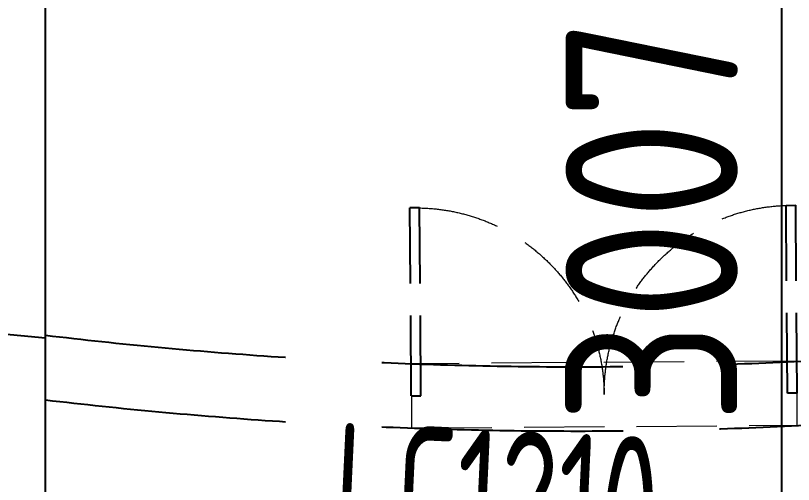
# Model space of a CAD drawing. Header units: inches. Extents: x 0 to 1813292486, y 0 to 3473589894.
# Drawn here: x 600502493 to 600504912, y 3473210092 to 3473211552 of the extents above; entities that cross this region are included whole.
import ezdxf

# ---------------------------------------------------------------- set-up
doc = ezdxf.new("R2010")
doc.units = ezdxf.units.IN
doc.header["$LTSCALE"] = 1000
doc.header["$MEASUREMENT"] = 0
doc.linetypes.add('AX-MALL-WALL-P02-QT$0$DASH', pattern=[0.35, 0.25, -0.1])
for name, color, linetype in [('A-Anno-Note', 241, 'Continuous'), ('AX-MALL-DIM-P02$0$A-Anno-Dims', 3, 'Continuous'), ('AX-MALL-P02-200$0$A-Anno-Note', 241, 'Continuous'), ('AX-MALL-WALL-P02$0$A-Anno-Note', 241, 'Continuous'), ('AX-MALL-WALL-P02-QT$0$A-Detl-Patt', 8, 'Continuous'), ('AX-MALL-WALL-P02-QT$0$A-Detl-Thin', 131, 'Continuous'), ('AX-MALL-WALL-P02-QT$0$A-Wall', 2, 'Continuous'), ('AX-MALL-WALL-P02-QT$0$A-Wall-Patt', 13, 'Continuous'), ('AX-MALL-WORD-P02$0$A-Wind-Iden', 11, 'Continuous')]:
    doc.layers.add(name, color=color, linetype=linetype)
doc.layers.add('AX-MALL-WALL-P02-QT$0$M-AUX-TO-ARCH', color=1, linetype='Continuous', plot=False)
doc.styles.add('AX-MALL-DIM-P02$0$_TCH_DIM_T3', font='gbenor.shx')
doc.styles.add('AX-MALL-WORD-P02$0$_TCH_WINDOW', font='gbenor.shx', dxfattribs={"bigfont": 'gbcbig.shx'})
doc.dimstyles.new('AX-MALL-DIM-P02$0$_TCH_ARCH&&180', dxfattribs={"dimtxt": 535.5, "dimasz": 270, "dimexe": 450, "dimexo": 450, "dimgap": 137.25, "dimtad": 1, "dimdec": 0, "dimzin": 0, "dimdsep": 46, "dimtxsty": 'AX-MALL-DIM-P02$0$_TCH_DIM_T3', "dimblk": 'AX-MALL-DIM-P02$0$_ArchTick', "dimcen": 0.09, "dimclrt": 7, "dimazin": 2, "dimtfac": 1, "dimtdec": 0, "dimtix": 1, "dimtmove": 2, "dimatfit": 3, "dimfxl": 500, "dimtolj": 1, "dimtzin": 0, "dimarcsym": 0})

# ---------------------------------------------------------------- blocks, each defined once
blk = doc.blocks.new('AX-MALL-WORD-P02')
at = {"layer": 'AX-MALL-WORD-P02$0$A-Wind-Iden', "style": 'AX-MALL-WORD-P02$0$_TCH_WINDOW', "width": 0.7}
blk.add_text('LC1210', height=446.25, rotation=336.8835565827199, dxfattribs=at).set_placement((600310754.539629, 3473096468.099748))
blk = doc.blocks.new('AX-MALL-WALL-P02-QT$0$tj')
at = {"layer": 'AX-MALL-WALL-P02-QT$0$A-Detl-Patt'}
h = blk.add_hatch(dxfattribs=at)
h.set_pattern_fill('STEEL', color=256, scale=100.0000000000001, angle=50.43183869082386)
h.set_pattern_definition([(75.00000000004839, (-14278.19445574284, 156289.8254051208), (-153.3407249234246, 41.08752340989569), []), (75.00000000004839, (-14317.88195610046, 156358.5661673546), (-153.3407249234246, 41.08752340989569), [])])
edge = h.paths.add_edge_path()
edge.add_line((88101.273016572, 47666.64152574539), (87883.93542659283, 47459.84604215622))
edge.add_line((87883.93542659283, 47459.84604215622), (91571.54751467705, 43584.64122533798))
edge.add_arc((262949.389629302, 558937.705083496), 543101.4133620498, 251.6057364187558, 260.0288666978238)
edge.add_arc((172180.8466627672, -2862.146247219684), 27099.9982179492, 64.7128659603706, 96.9316049602786, ccw=False)
edge.add_arc((262948.9730309481, 558936.3205539446), 543099.9677998082, 261.6155114784545, 271.7251478115656)
edge.add_line((279298.9759148359, 16082.51663446426), (279298.9759315252, 16382.65274763107))
edge.add_arc((262948.9742454757, 558936.3204835369), 542799.9676941936, 261.62020364125146, 271.7261014454634, ccw=False)
edge.add_arc((172180.8456921196, -2862.14609140989), 27400.00151046549, 64.80631838577902, 96.83815911678944)
edge.add_arc((262949.394896181, 558937.7037490648), 542801.4137571028, 251.6136389015772, 260.02417327084333, ccw=False)
edge.add_line((91737.26096642017, 43845.69257831573), (88101.273016572, 47666.64152574539))
blk.add_lwpolyline([(88103.03003954887, 47737.33037519455), (87813.24658572674, 47461.60306501389), (91543.92713344097, 43541.13421487808, 0.03677856867194786), (168908.9495433569, 23989.2463850975, -0.1416543586965341), (183742.0972260237, 21592.70785188675, 0.04416604653312874), (279348.9759123325, 16034.00206041336), (279348.9759345055, 16434.18465709686, -0.04414427716130016), (183859.0483468771, 21979.79425859451, 0.1405450684183163), (168919.8474783897, 24393.46752309799, -0.03670519880877311), (91764.87840116024, 43889.20268630981), (88103.03007543087, 47737.33033752441)], format="xyb", dxfattribs=at)
blk.add_lwpolyline([(88101.273016572, 47666.64152574539), (87883.93542659283, 47459.84604215622), (91571.54751467705, 43584.64122533798, 0.0367693963449814), (168910.2986617088, 24039.77597379684, -0.1415142461245126), (183756.7420067787, 21641.08926153183, 0.04414024362697595), (279298.9759148359, 16082.51663446426), (279298.9759315252, 16382.65274763107, -0.04412389944666065), (183844.4648458958, 21931.40288829803, 0.1406825130026793), (168918.4574091434, 24342.94360637665, -0.03671436212623864), (91737.26096642017, 43845.69257831573)], format="xyb", close=True, dxfattribs=at)
blk = doc.blocks.new('AX-MALL-WALL-P02-QT$0$1')
at = {"layer": 'AX-MALL-WALL-P02-QT$0$A-Detl-Patt', "linetype": 'AX-MALL-WALL-P02-QT$0$DASH', "extrusion": (0, 0, -1)}
for p, q in [((108521.714856267, -109072.1955194473), (108772.1514668465, -108543.5117721558)), ((108548.8268431425, -109085.0384221077), (108799.2634540796, -108556.3546748161)), ((108799.2634540796, -108556.3546748161), (108772.1514668465, -108543.5117721558)), ((109579.0823497772, -109573.0687398911), (109829.5189602375, -109044.3849935532)), ((109829.5189602375, -109044.3849935532), (109856.6309474707, -109057.2278962135)), ((109606.1943365335, -109585.9116430283), (109856.6309474707, -109057.2278962135)), ((108521.714856267, -109072.1955194473), (108548.8268431425, -109085.0384221077)), ((109606.1943365335, -109585.9116430283), (109579.0823497772, -109573.0687398911))]:
    blk.add_line(p, q, dxfattribs=at)
at = {"layer": 'AX-MALL-WALL-P02-QT$0$A-Detl-Patt', "linetype": 'AX-MALL-WALL-P02-QT$0$DASH', "lineweight": 13, "extrusion": (0, 0, -1)}
blk.add_lwpolyline([(-108799.1811138391, -108556.5284986496, 0.4067224467930122), (-109063.9545964003, -109329.0535812378, 0.4067224466732205), (-109829.4366202354, -109044.5588169098)], format="xyb", dxfattribs=at)
at = {"layer": 'AX-MALL-WALL-P02-QT$0$A-Detl-Patt', "linetype": 'AX-MALL-WALL-P02-QT$0$DASH', "lineweight": 13}
blk.add_lwpolyline([(108478.905179143, -109162.5688095093), (109563.3846606016, -109676.2849311829), (109649.0040137768, -109495.538351059), (108564.524532795, -108981.8222289085)], close=True, dxfattribs=at)
blk = doc.blocks.new('AX-MALL-WALL-P02-QT')
at = {"layer": 'AX-MALL-WALL-P02-QT$0$A-Wall-Patt'}
h = blk.add_hatch(dxfattribs=at)
h.set_pattern_fill('普通砖', color=256, scale=200, style=0)
h.set_pattern_definition([(45, (0, 359.0227), (-353.55353201463, 353.55353201463), [])])
h.paths.add_polyline_path([(600309708.3168049, 3473096490.433768), (600309824.8546063, 3473096505.659196), (600311855.7228831, 3473101957.225132), (600311785.2869239, 3473102054.606959), (600311668.3052539, 3473102027.043699), (600309645.6992564, 3473096597.656631)])
at = {"layer": 'AX-MALL-WALL-P02-QT$0$A-Detl-Thin', "linetype": 'AX-MALL-WALL-P02-QT$0$DASH', "ltscale": 3}
for points in [[(600310176.2676293, 3473097448.975535, 0.05070689784742344), (600312793.6089507, 3473096420.734102, -0.01176076389584032), (600314219.5933576, 3473095985.045801, -0.01176076389584032)], [(600310105.9584247, 3473097260.240868, 0.05028166219167452), (600312739.6833571, 3473096228.141189, -0.01170270555737798), (600314149.7278259, 3473095797.502081, -0.01170270555737798)]]:
    blk.add_lwpolyline(points, format="xyb", dxfattribs=at)
at = {"layer": 'AX-MALL-WALL-P02-QT$0$A-Wall'}
blk.add_line((600309824.8546063, 3473096505.659196), (600311855.7228831, 3473101957.225132), dxfattribs=at)
at = {"layer": 'AX-MALL-WALL-P02-QT$0$A-Detl-Thin', "rotation": 339.5681613091762}
blk.add_blockref('AX-MALL-WALL-P02-QT$0$tj', (600144118.6961328, 3473128496.287411), dxfattribs=at)
at = {"layer": 'AX-MALL-WALL-P02-QT$0$M-AUX-TO-ARCH', "rotation": 5.31153412230285}
blk.add_blockref('AX-MALL-WALL-P02-QT$0$1', (600193023.6966951, 3473195432.72863), dxfattribs=at)
blk = doc.blocks.new('AX-MALL-WALL-P02')
at = {"layer": 'AX-MALL-WALL-P02$0$A-Anno-Note'}
blk.add_blockref('AX-MALL-WORD-P02', (0, 0), dxfattribs=at)
blk.add_blockref('AX-MALL-WALL-P02-QT', (0, 0), dxfattribs=at)
blk = doc.blocks.new('AX-MALL-DIM-P02$0$_ArchTick')
at = {"color": 0, "linetype": 'ByBlock', "const_width": 0.4}
blk.add_lwpolyline([(-0.5, -0.5), (0.5, 0.5)], dxfattribs=at)
blk = doc.blocks.new('*D1044')
at = {"layer": 'AX-MALL-DIM-P02$0$A-Anno-Dims', "color": 0, "lineweight": -2, "transparency": 16777216}
for p, q in [((600313125.026052, 3473098336.322821), (600312550.3377857, 3473098550.411063)), ((600311922.3299265, 3473095575.561318), (600312972.0274518, 3473098393.319289)), ((600312075.3285266, 3473095518.56485), (600311500.6402605, 3473095732.653092))]:
    blk.add_line(p, q, dxfattribs=at)
at = {"layer": 'AX-MALL-DIM-P02$0$A-Anno-Dims', "color": 0, "lineweight": -2, "transparency": 16777216, "xscale": 270, "yscale": 270, "zscale": 270}
for p, rotation in [((600312972.0274518, 3473098393.319289), 69.5681613137674), ((600311922.3299265, 3473095575.561318), 249.5681613137674)]:
    blk.add_blockref('AX-MALL-DIM-P02$0$_ArchTick', p, dxfattribs=dict(at, rotation=rotation))
at = {"layer": 'AX-MALL-DIM-P02$0$A-Anno-Dims', "color": 7, "transparency": 16777216, "insert": (600312067.6579901, 3473097125.8229), "char_height": 535.5, "attachment_point": 5, "rotation": 69.56816131376739, "style": 'AX-MALL-DIM-P02$0$_TCH_DIM_T3'}
blk.add_mtext('\\A1;3007', dxfattribs=at)
blk = doc.blocks.new('AX-MALL-DIM-P02')
at = {"layer": 'AX-MALL-DIM-P02$0$A-Anno-Dims'}
dim = blk.add_aligned_dim(p1=(600312497.0181928, 3473095361.473076), p2=(600313546.715718, 3473098179.231047), distance=613.2702330804831, dimstyle='AX-MALL-DIM-P02$0$_TCH_ARCH&&180', dxfattribs=at)
dim.commit()
dim.dimension.update_dxf_attribs({"geometry": '*D1044', "text_midpoint": (600312067.6579901, 3473097125.8229)})
blk = doc.blocks.new('AX-MALL-P02-200')
at = {"layer": 'AX-MALL-P02-200$0$A-Anno-Note'}
blk.add_blockref('AX-MALL-WALL-P02', (0, 0), dxfattribs=at)
blk.add_blockref('AX-MALL-DIM-P02', (0, 0), dxfattribs=at)

msp = doc.modelspace()

# ---------------------------------------------------------------- block references
at = {"layer": 'A-Anno-Note', "rotation": 20.43183869077545}
msp.add_blockref('AX-MALL-P02-200', (1250392458.527329, 9048125.682563305), dxfattribs=at)

doc.saveas('drawing.dxf')
